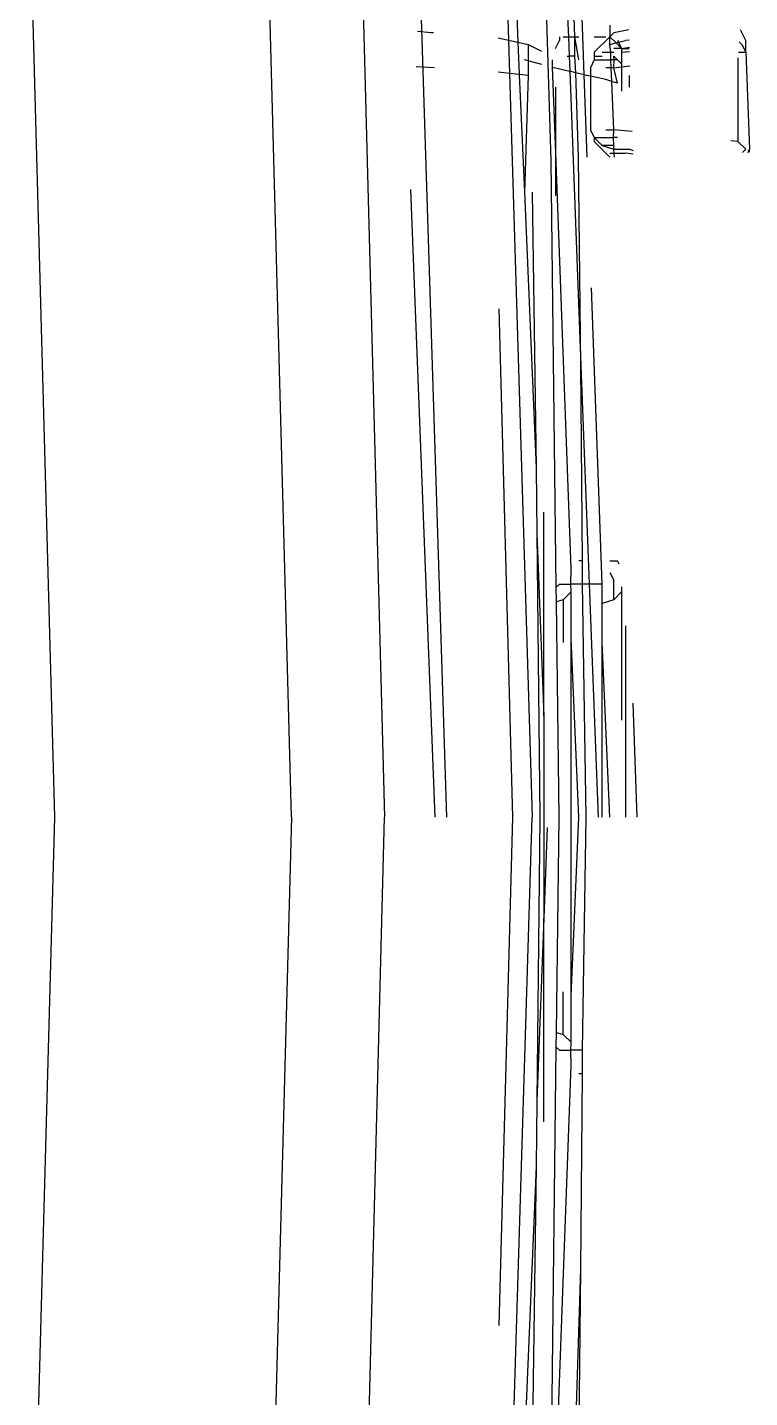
# Model space of a CAD drawing. Header units: millimetres. Extents: x -41292 to 298682, y -22072 to 33155.
# Drawn here: x 26624.36 to 26642.96, y -11357.19 to -11321.9 of the extents above; entities that cross this region are included whole.
import ezdxf

# ---------------------------------------------------------------- set-up
doc = ezdxf.new("R2010")
doc.units = ezdxf.units.MM

# ---------------------------------------------------------------- blocks, each defined once
blk = doc.blocks.new('rmfnasesx')
for p, q in [((54101.121, 4187.088), (54100.628, 4202.884)), ((54094.428, 4170.188), (54093.728, 4196.288)), ((54096.128, 4196.388), (54096.828, 4170.188)), ((54087.628, 4195.888), (54088.328, 4170.188)), ((54098.428, 4170.188), (54097.741, 4192.032)), ((54099.979, 4191.511), (54100.019, 4190.201)), ((54100.21, 4191.455), (54100.26, 4190.147)), ((54101.541, 4190.788), (54101.56, 4190.288)), ((54101.725, 4190.288), (54101.709, 4190.788)), ((54101.969, 4189.303), (54101.917, 4190.793)), ((54098.028, 4190.388), (54097.674, 4190.425)), ((54098.09, 4190.384), (54098.028, 4190.388)), ((54099.751, 4190.26), (54100.019, 4190.201)), ((54101.328, 4190.288), (54101.328, 4190.188)), ((54101.428, 4190.288), (54101.56, 4190.288)), ((54101.56, 4190.288), (54101.58, 4189.788)), ((54101.56, 4190.288), (54101.725, 4190.288)), ((54101.728, 4189.788), (54101.725, 4190.288)), ((54101.828, 4189.688), (54101.725, 4190.288)), ((54101.725, 4190.288), (54101.828, 4190.288)), ((54102.228, 4190.288), (54102.528, 4190.288)), ((54102.628, 4190.288), (54102.228, 4189.888)), ((54102.628, 4190.588), (54102.628, 4190.288)), ((54102.728, 4190.388), (54102.628, 4190.288)), ((54102.788, 4190.128), (54102.628, 4190.288)), ((54102.628, 4190.088), (54102.628, 4190.288)), ((54103.12, 4190.466), (54102.728, 4190.388)), ((54106.128, 4190.188), (54105.989, 4190.466)), ((54100.019, 4190.201), (54100.26, 4190.147)), ((54100.019, 4190.201), (54100.045, 4189.341)), ((54100.26, 4190.147), (54100.528, 4190.088)), ((54100.26, 4190.147), (54100.292, 4189.314)), ((54100.528, 4190.088), (54100.868, 4189.918)), ((54100.528, 4190.088), (54100.528, 4189.663)), ((54101.228, 4189.988), (54101.328, 4190.188)), ((54102.628, 4190.088), (54102.788, 4190.128)), ((54102.651, 4189.888), (54102.628, 4190.088)), ((54102.928, 4189.988), (54102.728, 4189.988)), ((54102.788, 4190.128), (54102.85, 4190.143)), ((54102.928, 4189.988), (54102.788, 4190.128)), ((54102.828, 4190.188), (54102.85, 4190.143)), ((54102.85, 4190.143), (54103.028, 4190.188)), ((54102.85, 4190.143), (54102.928, 4189.988)), ((54102.928, 4189.988), (54103.134, 4190.02)), ((54102.928, 4189.988), (54103.128, 4189.988)), ((54102.928, 4189.988), (54102.928, 4189.888)), ((54102.928, 4189.888), (54103.137, 4189.911)), ((54103.128, 4190.196), (54103.028, 4190.188)), ((54105.962, 4190.153), (54106.028, 4190.088)), ((54106.028, 4190.088), (54106.128, 4189.888)), ((54106.128, 4189.888), (54106.128, 4190.188)), ((54100.528, 4189.663), (54100.428, 4189.688)), ((54100.528, 4189.663), (54100.528, 4189.288)), ((54100.874, 4189.576), (54100.528, 4189.663)), ((54101.15, 4189.507), (54101.152, 4189.692)), ((54101.528, 4189.788), (54101.58, 4189.788)), ((54101.58, 4189.788), (54101.594, 4189.396)), ((54101.728, 4189.788), (54101.58, 4189.788)), ((54101.754, 4189.356), (54101.728, 4189.788)), ((54102.228, 4189.688), (54102.128, 4189.488)), ((54102.228, 4189.888), (54102.228, 4189.788)), ((54102.228, 4189.788), (54102.428, 4189.788)), ((54102.228, 4189.788), (54102.228, 4189.688)), ((54102.228, 4189.688), (54102.658, 4189.688)), ((54102.428, 4189.888), (54102.651, 4189.888)), ((54102.651, 4189.888), (54102.728, 4189.888)), ((54102.658, 4189.688), (54102.651, 4189.888)), ((54102.742, 4189.688), (54102.658, 4189.688)), ((54102.665, 4189.488), (54102.658, 4189.688)), ((54102.728, 4189.788), (54102.828, 4189.688)), ((54102.742, 4189.688), (54102.728, 4189.788)), ((54102.728, 4189.488), (54102.742, 4189.688)), ((54102.828, 4189.688), (54102.742, 4189.688)), ((54102.828, 4189.688), (54102.928, 4189.588)), ((54102.928, 4189.888), (54102.928, 4189.588)), ((54102.928, 4189.588), (54102.928, 4189.513)), ((54102.928, 4189.513), (54103.148, 4189.54)), ((54105.928, 4189.743), (54105.928, 4187.588)), ((54105.94, 4189.888), (54106.128, 4189.888)), ((54106.128, 4189.888), (54106.228, 4187.388)), ((54098.114, 4189.489), (54097.636, 4189.515)), ((54100.045, 4189.341), (54099.755, 4189.374)), ((54100.292, 4189.314), (54100.045, 4189.341)), ((54100.045, 4189.341), (54100.628, 4170.188)), ((54100.528, 4189.288), (54100.292, 4189.314)), ((54100.292, 4189.314), (54100.428, 4186.288)), ((54100.528, 4189.288), (54100.428, 4186.288)), ((54101.228, 4187.521), (54101.15, 4189.507)), ((54101.15, 4189.507), (54101.594, 4189.396)), ((54101.754, 4189.356), (54101.594, 4189.396)), ((54101.594, 4189.396), (54101.884, 4181.819)), ((54101.821, 4187.188), (54101.754, 4189.356)), ((54101.969, 4189.303), (54101.754, 4189.356)), ((54102.041, 4187.188), (54101.969, 4189.303)), ((54102.028, 4189.288), (54101.969, 4189.303)), ((54102.128, 4189.268), (54102.028, 4189.288)), ((54102.128, 4189.488), (54102.128, 4189.268)), ((54102.528, 4189.188), (54102.128, 4189.268)), ((54102.128, 4189.268), (54102.128, 4187.888)), ((54102.665, 4189.488), (54102.528, 4189.488)), ((54102.677, 4189.138), (54102.528, 4189.188)), ((54102.728, 4189.488), (54102.665, 4189.488)), ((54102.677, 4189.138), (54102.665, 4189.488)), ((54102.728, 4189.488), (54102.928, 4189.513)), ((54102.828, 4189.088), (54102.728, 4189.488)), ((54102.928, 4189.513), (54102.928, 4188.888)), ((54103.128, 4189.288), (54103.128, 4188.988)), ((54101.228, 4188.988), (54101.228, 4187.521)), ((54102.828, 4189.088), (54102.677, 4189.138)), ((54102.728, 4187.888), (54102.677, 4189.138)), ((54102.128, 4187.888), (54102.228, 4187.688)), ((54102.528, 4187.888), (54102.728, 4187.888)), ((54102.726, 4187.688), (54102.728, 4187.888)), ((54103.2, 4187.843), (54102.728, 4187.888)), ((54101.228, 4187.521), (54101.228, 4186.188)), ((54101.628, 4176.588), (54101.228, 4187.521)), ((54102.428, 4187.488), (54102.228, 4187.688)), ((54102.228, 4187.688), (54102.228, 4187.588)), ((54102.228, 4187.688), (54102.726, 4187.688)), ((54102.228, 4187.588), (54102.628, 4187.188)), ((54102.428, 4187.488), (54102.728, 4187.388)), ((54102.728, 4187.488), (54102.428, 4187.488)), ((54102.828, 4187.688), (54102.726, 4187.688)), ((54102.728, 4187.488), (54102.726, 4187.688)), ((54102.728, 4187.388), (54102.728, 4187.488)), ((54105.928, 4187.588), (54105.747, 4187.605)), ((54106.128, 4187.388), (54105.928, 4187.588)), ((54101.25, 4176.111), (54101.121, 4187.088)), ((54101.884, 4181.819), (54101.821, 4187.188)), ((54102.628, 4187.288), (54102.74, 4187.288)), ((54102.74, 4187.288), (54102.728, 4187.388)), ((54102.728, 4187.388), (54103.128, 4187.388)), ((54102.74, 4187.288), (54103.028, 4187.288)), ((54102.744, 4187.188), (54102.74, 4187.288)), ((54103.229, 4187.265), (54103.028, 4187.288)), ((54103.237, 4187.349), (54103.128, 4187.388)), ((54106.042, 4187.302), (54106.128, 4187.388)), ((54106.188, 4187.308), (54106.228, 4187.388)), ((54106.227, 4187.31), (54106.228, 4187.388)), ((54098.128, 4170.188), (54097.504, 4186.35)), ((54100.428, 4186.288), (54100.728, 4179.188)), ((54100.628, 4186.288), (54100.728, 4179.188)), ((54102.428, 4176.188), (54102.158, 4183.816)), ((54100.128, 4170.188), (54099.778, 4183.28)), ((54101.884, 4181.819), (54102.099, 4176.188)), ((54101.928, 4176.788), (54101.884, 4181.819)), ((54100.728, 4179.188), (54100.746, 4177.5)), ((54100.928, 4172.788), (54100.928, 4178.038)), ((54100.746, 4177.5), (54100.828, 4170.188)), ((54100.746, 4177.5), (54100.928, 4172.788)), ((54101.62, 4176.188), (54101.628, 4176.588)), ((54101.928, 4176.788), (54101.828, 4176.788)), ((54101.928, 4176.188), (54101.928, 4176.788)), ((54102.628, 4176.788), (54102.828, 4176.788)), ((54102.628, 4176.488), (54102.728, 4176.288)), ((54102.869, 4176.706), (54102.828, 4176.788)), ((54101.328, 4176.188), (54101.25, 4176.111)), ((54101.328, 4176.188), (54101.62, 4176.188)), ((54101.628, 4175.988), (54101.62, 4176.188)), ((54101.928, 4176.188), (54101.62, 4176.188)), ((54102.099, 4176.188), (54101.928, 4176.188)), ((54102.021, 4170.188), (54101.928, 4176.188)), ((54102.099, 4176.188), (54102.328, 4170.188)), ((54102.428, 4176.188), (54102.099, 4176.188)), ((54102.428, 4175.688), (54102.428, 4176.188)), ((54102.728, 4175.788), (54102.728, 4176.288)), ((54101.255, 4175.73), (54101.25, 4176.111)), ((54101.428, 4175.788), (54101.255, 4175.73)), ((54101.428, 4175.788), (54101.628, 4175.988)), ((54101.428, 4175.788), (54101.428, 4174.688)), ((54101.628, 4174.788), (54101.628, 4175.988)), ((54102.728, 4175.788), (54102.428, 4175.688)), ((54102.728, 4175.788), (54102.928, 4175.988)), ((54102.928, 4176.117), (54102.928, 4175.988)), ((54102.928, 4175.988), (54102.928, 4172.688)), ((54101.321, 4170.188), (54101.255, 4175.73)), ((54102.428, 4174.688), (54102.428, 4175.688)), ((54103.028, 4175.117), (54103.028, 4170.188)), ((54101.828, 4170.188), (54101.628, 4174.788)), ((54101.628, 4165.588), (54101.628, 4174.788)), ((54102.628, 4170.188), (54102.428, 4174.688)), ((54102.428, 4170.188), (54102.428, 4174.688)), ((54103.328, 4170.188), (54103.227, 4173.126)), ((54100.928, 4172.788), (54100.928, 4167.588)), ((54088.328, 4170.188), (54087.628, 4144.488)), ((54094.428, 4170.188), (54093.728, 4144.088)), ((54096.328, 4150.788), (54096.828, 4170.188)), ((54099.778, 4157.096), (54100.128, 4170.188)), ((54100.045, 4151.034), (54100.628, 4170.188)), ((54100.828, 4170.188), (54100.746, 4162.875)), ((54101.255, 4164.645), (54101.321, 4170.188)), ((54101.628, 4165.588), (54101.828, 4170.188)), ((54101.928, 4164.188), (54102.021, 4170.188)), ((54101.017, 4169.921), (54100.928, 4167.588)), ((54100.928, 4167.588), (54100.746, 4162.875)), ((54100.928, 4162.338), (54100.928, 4167.588)), ((54101.428, 4164.588), (54101.428, 4165.688)), ((54101.628, 4164.388), (54101.628, 4165.588)), ((54101.25, 4164.265), (54101.255, 4164.645)), ((54101.255, 4164.645), (54101.428, 4164.588)), ((54101.428, 4164.588), (54101.628, 4164.388)), ((54101.121, 4153.288), (54101.25, 4164.265)), ((54101.25, 4164.265), (54101.328, 4164.188)), ((54101.328, 4164.188), (54101.62, 4164.188)), ((54101.62, 4164.188), (54101.628, 4164.388)), ((54101.628, 4163.788), (54101.62, 4164.188)), ((54101.928, 4164.188), (54101.62, 4164.188)), ((54101.928, 4163.588), (54101.928, 4164.188)), ((54101.228, 4152.855), (54101.628, 4163.788)), ((54101.828, 4163.588), (54101.928, 4163.588)), ((54101.884, 4158.557), (54101.928, 4163.588)), ((54100.746, 4162.875), (54100.728, 4161.188)), ((54100.728, 4161.188), (54100.428, 4154.088)), ((54100.728, 4161.188), (54100.628, 4154.088)), ((54101.628, 4150.588), (54101.884, 4158.557)), ((54101.821, 4153.188), (54101.884, 4158.557))]:
    blk.add_line(p, q)

msp = doc.modelspace()

# ---------------------------------------------------------------- block references
msp.add_blockref('rmfnasesx', (-27463.272, -15512.431))

doc.saveas('drawing.dxf')
